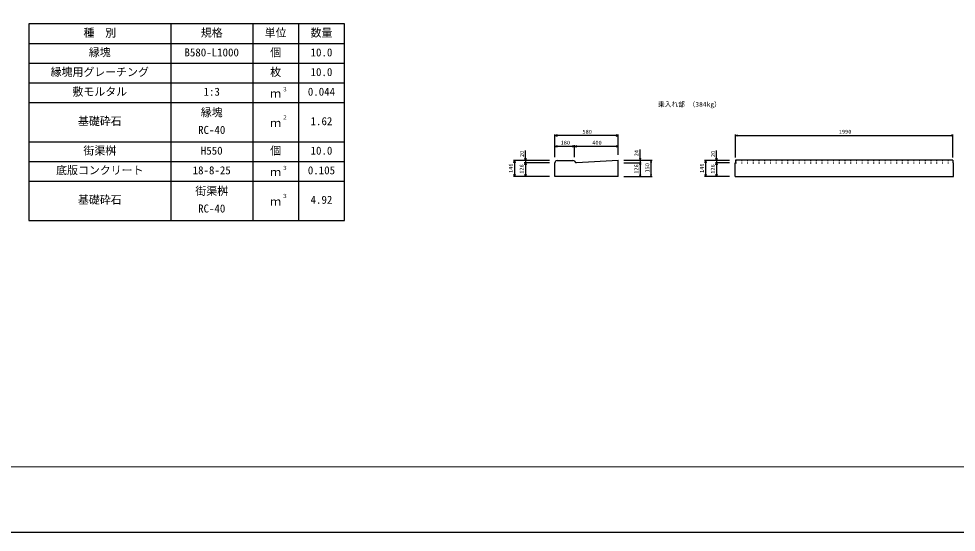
# Model space of a CAD drawing. Units: millimetres, scale not verified. Extents: x -12600 to 12600, y -8910 to 8910.
# Drawn here: x -3678 to 4907, y -8910 to -4206 of the extents above; entities that cross this region are included whole.
import ezdxf
from ezdxf.enums import TextEntityAlignment as Align

# ---------------------------------------------------------------- set-up
doc = ezdxf.new("R2010")
doc.units = ezdxf.units.MM
doc.header["$LTSCALE"] = 30
doc.linetypes.add('DOTTED', pattern=[1.75, 0.25, -1.5])
for name, color, linetype, lineweight in [('0-0_DIM', 7, 'Continuous', 25), ('0-1_Defpoints', 5, 'Continuous', 25), ('0-3_HYO', 3, 'Continuous', 25), ('0-4_HYO2', 4, 'Continuous', 25), ('0-5_OUTLINE', 3, 'Continuous', 25), ('0-6_OUTLINE2', 4, 'DOTTED', 25), ('0-7_TXT', 7, 'Continuous', 25), ('0-8_WAKU', 3, 'Continuous', 13)]:
    doc.layers.add(name, color=color, linetype=linetype, lineweight=lineweight)
doc.styles.add('ＭＳ ゴシック', font='')
doc.styles.get('ＭＳ ゴシック').set_extended_font_data('MS Gothic')

msp = doc.modelspace()

# ---------------------------------------------------------------- linework, layer by layer
at = {"layer": '0-0_DIM'}
for p, q in [((1231.89, -5475.22), (1231.89, -5265.03)), ((1811.89, -5275.03), (1231.89, -5275.03)), ((1811.89, -5451.23), (1811.89, -5265.03)), ((2886.89, -5476.22), (2886.89, -5265.03)), ((2886.89, -5275.03), (4876.89, -5275.03)), ((4876.89, -5476.22), (4876.89, -5265.03)), ((1411.89, -5375.03), (1231.89, -5375.03)), ((1411.89, -5475.22), (1411.89, -5365.03)), ((1811.89, -5375.03), (1411.89, -5375.03)), ((2011.89, -5501.23), (2011.89, -5402.94)), ((961.89, -5505.22), (961.89, -5412.17)), ((2711.89, -5505.22), (2711.89, -5412.17)), ((1181.89, -5505.22), (851.89, -5505.22)), ((861.89, -5509.44), (861.89, -5651.22)), ((1181.89, -5525.22), (951.89, -5525.22)), ((961.89, -5505.22), (961.89, -5525.22)), ((961.89, -5525.22), (961.89, -5651.22)), ((1861.89, -5501.23), (2121.89, -5501.23)), ((1861.89, -5525.22), (2021.89, -5525.22)), ((2011.89, -5501.23), (2011.89, -5525.22)), ((2011.89, -5525.22), (2011.89, -5651.22)), ((2111.89, -5651.22), (2111.89, -5501.23)), ((2831.89, -5505.22), (2601.89, -5505.22)), ((2611.89, -5509.44), (2611.89, -5651.22)), ((2831.89, -5525.22), (2701.89, -5525.22)), ((2711.89, -5505.22), (2711.89, -5525.22)), ((2711.89, -5525.22), (2711.89, -5651.22)), ((1181.89, -5651.22), (851.89, -5651.22)), ((1861.89, -5651.22), (2121.89, -5651.22)), ((2831.89, -5651.22), (2601.89, -5651.22))]:
    msp.add_line(p, q, dxfattribs=at)
for points in [[(1251.89, -5269.67), (1231.89, -5275.03), (1251.89, -5280.39)], [(1791.89, -5280.39), (1811.89, -5275.03), (1791.89, -5269.67)], [(2906.89, -5280.39), (2886.89, -5275.03), (2906.89, -5269.67)], [(4856.89, -5269.67), (4876.89, -5275.03), (4856.89, -5280.39)], [(1251.89, -5369.67), (1231.89, -5375.03), (1251.89, -5380.39)], [(1391.89, -5380.39), (1411.89, -5375.03), (1391.89, -5369.67)], [(1431.89, -5369.67), (1411.89, -5375.03), (1431.89, -5380.39)], [(1791.89, -5380.39), (1811.89, -5375.03), (1791.89, -5369.67)], [(967.25, -5485.22), (961.89, -5505.22), (956.53, -5485.22)], [(2006.53, -5481.23), (2011.89, -5501.23), (2017.25, -5481.23)], [(2717.25, -5485.22), (2711.89, -5505.22), (2706.53, -5485.22)], [(856.53, -5525.22), (861.89, -5505.22), (867.25, -5525.22)], [(956.53, -5545.22), (961.89, -5525.22), (967.25, -5545.22)], [(2017.25, -5545.22), (2011.89, -5525.22), (2006.53, -5545.22)], [(2117.25, -5521.23), (2111.89, -5501.23), (2106.53, -5521.23)], [(2606.53, -5525.22), (2611.89, -5505.22), (2617.25, -5525.22)], [(2706.53, -5545.22), (2711.89, -5525.22), (2717.25, -5545.22)], [(867.25, -5631.22), (861.89, -5651.22), (856.53, -5631.22)], [(967.25, -5631.22), (961.89, -5651.22), (956.53, -5631.22)], [(2006.53, -5631.22), (2011.89, -5651.22), (2017.25, -5631.22)], [(2106.53, -5631.22), (2111.89, -5651.22), (2117.25, -5631.22)], [(2617.25, -5631.22), (2611.89, -5651.22), (2606.53, -5631.22)], [(2717.25, -5631.22), (2711.89, -5651.22), (2706.53, -5631.22)]]:
    msp.add_lwpolyline(points, dxfattribs=at)
at = {"layer": '0-1_Defpoints'}
msp.add_lwpolyline([(-12600, -8910), (12600, -8910), (12600, 8910), (-12600, 8910)], close=True, dxfattribs=at)
at = {"layer": '0-3_HYO'}
for p, q in [((-2285.42, -4252.71), (-2285.42, -6052.71)), ((-1535.42, -4252.71), (-1535.42, -6052.71)), ((-1115.42, -4252.71), (-1115.42, -6052.71)), ((-3585.42, -4432.71), (-695.42, -4432.71))]:
    msp.add_line(p, q, dxfattribs=at)
msp.add_lwpolyline([(-3585.42, -6052.71), (-695.42, -6052.71), (-695.42, -4252.71), (-3585.42, -4252.71)], close=True, dxfattribs=at)
at = {"layer": '0-4_HYO2'}
for p, q in [((-3585.42, -4612.71), (-695.42, -4612.71)), ((-3585.42, -4792.71), (-695.42, -4792.71)), ((-3585.42, -4972.71), (-695.42, -4972.71)), ((-3585.42, -5332.71), (-695.42, -5332.71)), ((-3585.42, -5512.71), (-695.42, -5512.71)), ((-3585.42, -5692.71), (-695.42, -5692.71))]:
    msp.add_line(p, q, dxfattribs=at)
at = {"layer": '0-5_OUTLINE'}
for p, q in [((1231.89, -5651.22), (1231.89, -5525.22)), ((1251.89, -5505.22), (1395.91, -5505.22)), ((1431.08, -5524.07), (1811.89, -5501.22)), ((1811.89, -5651.22), (1811.89, -5501.22)), ((2886.89, -5526.22), (2881.89, -5526.22)), ((2881.89, -5651.22), (2881.89, -5526.22)), ((4876.89, -5501.22), (2886.89, -5501.22)), ((2886.89, -5501.22), (2886.89, -5526.22)), ((4876.89, -5501.22), (4876.89, -5526.22)), ((4881.89, -5526.22), (4876.89, -5526.22)), ((4881.89, -5651.22), (4881.89, -5526.22)), ((1811.89, -5651.22), (1231.89, -5651.22)), ((2881.89, -5651.22), (4881.89, -5651.22))]:
    msp.add_line(p, q, dxfattribs=at)
for centre, start, end in [((1251.89, -5525.22), 90, 180), ((1395.91, -5525.22), 31.86243, 90), ((1429.88, -5504.11), 211.86243, 273.43363)]:
    msp.add_arc(centre, 20, start, end, dxfattribs=at)
at = {"layer": '0-6_OUTLINE2'}
for p, q in [((2886.89, -5505.22), (4876.89, -5505.22)), ((2886.89, -5524.98), (4876.89, -5524.98))]:
    msp.add_line(p, q, dxfattribs=at)
at = {"layer": '0-8_WAKU'}
msp.add_lwpolyline([(-12000, -8310), (12000, -8310), (12000, 8310), (-12000, 8310)], close=True, dxfattribs=at)

# ---------------------------------------------------------------- texts
at = {"layer": '0-0_DIM', "style": 'ＭＳ ゴシック'}
for s, p in [('580', (1484.39, -5270.03)), ('1990', (3831.89, -5270.03)), ('180', (1284.39, -5370.03)), ('400', (1574.39, -5370.03))]:
    msp.add_text(s, height=36.66, dxfattribs=at).set_placement(p, align=Align.BOTTOM_LEFT)
for s, p in [('20', (958.85, -5472.66)), ('24', (2007.42, -5465.93)), ('20', (2708.85, -5472.66)), ('146', (856.89, -5617.83)), ('126', (956.89, -5625.72)), ('126', (2006.89, -5625.72)), ('150', (2106.89, -5613.72)), ('146', (2606.89, -5617.83)), ('126', (2706.89, -5625.72))]:
    msp.add_text(s, height=36.66, rotation=90, dxfattribs=at).set_placement(p, align=Align.BOTTOM_LEFT)
at = {"layer": '0-7_TXT', "style": 'ＭＳ ゴシック'}
for s, height, p in [('種\u3000別', 73.31, (-3085.42, -4392.71)), ('規格', 73.31, (-2010.42, -4392.71)), ('単位', 73.31, (-1425.42, -4392.71)), ('数量', 73.31, (-1005.42, -4392.71)), ('縁塊', 73.31, (-3035.42, -4572.71)), ('B580-L1000', 73.31, (-2160.42, -4572.71)), ('個', 73.31, (-1375.42, -4572.71)), ('10.0', 73.31, (-1005.42, -4572.71)), ('縁塊用グレーチング', 73.31, (-3385.42, -4752.71)), ('枚', 73.31, (-1375.42, -4752.71)), ('10.0', 73.31, (-1005.42, -4752.71)), ('敷モルタル', 73.31, (-3185.42, -4932.71)), ('1:3', 73.31, (-1985.42, -4932.71)), ('ｍ', 73.31, (-1375.42, -4949.37)), ('３', 36.66, (-1266.18, -4882.09)), ('0.044', 73.31, (-1030.42, -4932.71)), ('乗入れ部 （384kg）', 43.99, (2175.39, -5025)), ('縁塊', 73.31, (-2010.42, -5122.71)), ('基礎砕石', 73.31, (-3135.42, -5202.71)), ('ｍ', 73.31, (-1375.42, -5219.37)), ('２', 36.66, (-1266.18, -5138.76)), ('1.62', 73.31, (-1005.42, -5202.71)), ('RC-40', 73.31, (-2035.42, -5282.71)), ('街渠桝', 73.31, (-3085.42, -5472.71)), ('H550', 73.31, (-2010.42, -5472.71)), ('個', 73.31, (-1375.42, -5472.71)), ('10.0', 73.31, (-1005.42, -5472.71)), ('底版コンクリート', 73.31, (-3335.42, -5652.71)), ('18-8-25', 73.31, (-2085.42, -5652.71)), ('３', 36.66, (-1266.18, -5602.09)), ('0.105', 73.31, (-1030.42, -5652.71)), ('ｍ', 73.31, (-1375.42, -5669.37)), ('街渠桝', 73.31, (-2060.42, -5842.71)), ('基礎砕石', 73.31, (-3135.42, -5922.71)), ('３', 36.66, (-1266.18, -5858.76)), ('4.92', 73.31, (-1005.42, -5922.71)), ('RC-40', 73.31, (-2035.42, -6002.71)), ('ｍ', 73.31, (-1375.42, -5939.37))]:
    msp.add_text(s, height=height, dxfattribs=at).set_placement(p, align=Align.BOTTOM_LEFT)

doc.saveas('drawing.dxf')
